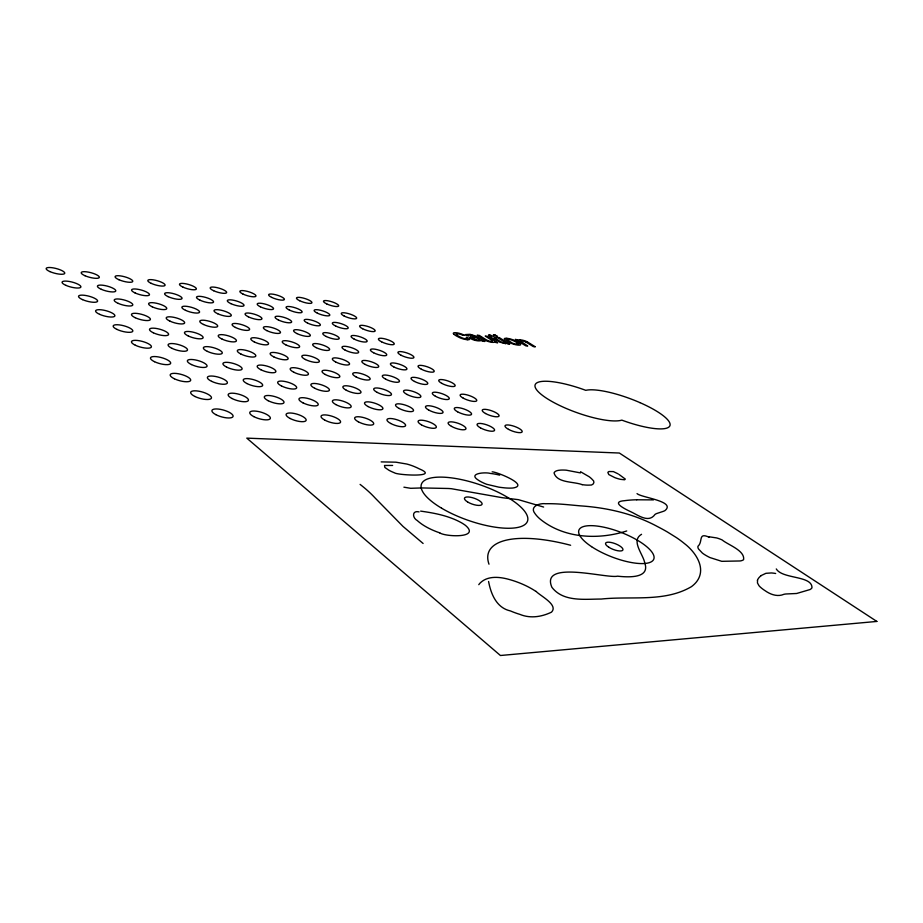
<?xml version="1.0" encoding="UTF-8"?>
<svg xmlns="http://www.w3.org/2000/svg" width="923" height="923" viewBox="0 0 923 923"><rect width="100%" height="100%" fill="white"/><g stroke="black" fill="none" stroke-linecap="round" stroke-linejoin="round"><path stroke-width="1.38" d="M520.295 340.933L527.702 345.998L525.672 345.79L515.357 339.376L518.622 340.102A5.619 1.281 19.2 0 1 519.28 339.802L520.157 339.791M517.953 343.944L516.442 342.352A14.145 3.254 19 0 0 515.726 341.902L513.05 340.529M757.529 580.417L757.471 582.955L758.971 585.667A18.218 5.642 23.1 0 0 760.517 587.27L761.833 588.378A22.152 6.853 23.1 0 0 765.063 590.674C770.509 594.539 777.478 597.1 783.95 594.297A38.535 11.999 23.7 0 1 785.877 593.985L796.63 593.489L809.944 589.578A42.412 12.726 22.9 0 0 810.682 589.128A44.223 13.268 22.8 0 0 811.963 587.824C812.378 575.387 782.427 579.24 776.278 568.949M488.579 581.49C490.84 593.42 496.216 607.807 510.35 610.899A35.755 13.66 20.4 0 0 519.903 614.383C530.356 618.71 541.605 616.899 551.481 612.168C558.727 604.9 540.428 596.016 536.021 591.343M472.264 338.037L474.064 337.899A29.409 6.819 18.5 0 0 476.314 337.922L477.549 338.268A9.195 2.158 18.7 0 1 478.795 339.145L478.829 339.203M761.198 575.548L765.928 573.31L771.305 572.952A26.375 8.019 23.2 0 1 775.678 573.495M641.554 534.302C630.547 540.659 643.077 554.065 644.704 562.73C650.646 579.009 627.202 577.21 617.522 576.171C606.792 578.848 539.886 559.442 551.885 587.293C563.307 602.211 584.697 599.039 601.242 599.05C631.009 595.854 664.318 602.534 691.327 586.728A183.169 59.868 19.9 0 0 696.957 581.248C706.614 567.98 695.342 551.873 684.416 543.555A68.187 21.76 21.3 0 0 676.513 537.671L667.491 532.04A84.178 27.113 21.2 0 0 657.361 526.502C633.778 513.776 607.276 507.685 580.682 505.885C568.983 504.858 557.261 503.416 545.493 503.739C539.828 502.954 529.202 506.427 535.005 513.592A42.066 13.603 20.5 0 0 540.324 519.257C564.218 538.547 598.392 540.07 626.729 530.967M470.661 336.918L469.484 337.426L470.845 338.672A4.696 1.108 18.7 0 0 474.018 340.045A4.753 1.119 18.7 0 0 475.264 340.379L477.306 340.772A10.095 2.365 18.7 0 0 480.998 340.368A6.265 1.465 18.8 0 0 482.683 341.222L484.933 341.464A6.496 1.523 18.9 0 1 483.144 340.61M636.72 499.793L653.519 499.885M419.077 511.873C411.716 510.131 412.327 517.999 417.311 520.572A37.024 13.003 18.9 0 0 419.757 522.626L420.507 523.203A31.082 10.949 18.8 0 0 439.683 532.836M381.176 461.892L395.898 462.181L406.801 464.038A19.429 6.369 18.2 0 1 413.862 466.38L416.1 467.338A25.682 8.457 18.2 0 1 419.342 468.896C440.756 477.722 397.455 475.137 394.606 472.876A19.683 6.449 18.1 0 1 388.791 470.165L384.845 467.43L384.499 465.469L392.621 465.446M492.605 342.387L493.101 342.398A5.953 1.385 18.9 0 0 494.14 342.121L497.624 342.814L487.332 336.307L485.233 336.076L490.724 339.549M708.426 536.678L716.675 537.936A11.584 3.461 22.1 0 1 722.132 539.943C727.97 544.87 745.092 550.477 743.603 559.661A26.894 8.122 22.2 0 1 741.1 560.769A25.925 7.834 22.2 0 1 740.015 560.965L721.751 561.322L709.937 557.561A19.129 5.861 22.2 0 1 705.414 555.115L704.595 554.619A17.099 5.238 22.2 0 1 702.322 553.015L698.538 548.989A23.144 7.072 22.3 0 1 697.973 546.254C703.291 541.709 697.603 531.879 709.418 537.348M420.634 511.123C434.641 513.061 448.913 515.795 461.408 522.741A26.259 9.288 18.9 0 1 465.561 525.464C480.906 538.582 444.921 536.828 439.694 532.813M582.194 484.644C573.46 481.391 557.054 483.133 554.042 472.968A32.755 9.784 20.4 0 1 554.804 471.872L555.069 471.641A28.232 8.422 20.3 0 1 558.496 470.338L560.584 470.107A39.135 11.722 20.4 0 1 566.295 470.188L580.405 472.899M492.132 471.849C496.262 471.63 530.356 485.302 512.934 488.002A39.239 12.264 19.2 0 1 504.396 487.84L501.224 487.482A62.695 19.348 19 0 1 498.697 487.125L486.848 484.333A13.51 4.292 19.3 0 1 484.079 483.237L481.402 481.956A17.722 5.607 19.3 0 1 478.229 480.087C467.419 473.268 485.579 471.93 490.298 473.43A31.209 9.922 19.5 0 1 496.851 474.48L499.724 475.149M543.624 507.05L518.414 499.666L504.812 498.005A41.373 13.153 19.2 0 1 501.835 497.624L451.428 488.717A56.949 19.36 19.3 0 0 448.266 488.486L421.673 487.932A52.692 18.114 18.9 0 0 419.077 488.025L410.689 488.302L403.905 487.182M637.032 493.597C641.15 497.624 676.247 501.166 665.045 510.546A69.04 20.214 20.6 0 1 663.372 511.33L656.391 513.638A48.631 14.583 21.9 0 0 654.961 514.492C648.523 523.56 637.678 514.78 630.409 511.573C625.482 509.231 609.895 501.731 624.698 500.67A166.567 51.561 22.8 0 1 636.697 499.77M580.532 471.734L589.209 476.764A24.783 7.349 20.2 0 1 592.151 479.349C595.877 481.864 593.166 485.81 589.416 485.106A27.194 8.03 20.1 0 1 582.182 484.644M464.165 335.164L462.792 335.349A4.373 1.027 18.6 0 0 457.808 333.618M482.925 340.483L477.064 336.814A13.557 3.184 18.7 0 0 475.91 336.122L470.026 334.311L465.457 334.564A7.269 1.708 18.7 0 0 466.288 335.545L468.607 335.914A6.715 1.569 18.7 0 1 468.146 335.43L468.123 335.372A2.919 0.681 18.7 0 1 468.238 335.014L469.449 334.991A10.199 2.4 18.7 0 1 470.176 335.061L471.918 335.372A3.427 0.796 18.7 0 1 473.003 335.672L475.103 336.699M619.033 474.457L625.309 479.083L624.583 479.787L620.498 479.337A14.307 4.084 20.6 0 1 614.845 477.641L608.822 474.584L607.865 472.53A14.883 4.257 20.7 0 1 609.018 471.526L613.391 471.595L618.145 473.868M475.172 336.733L474.849 337.022A37.912 8.745 18.5 0 1 472.299 336.941L471.653 336.93A15.16 3.577 18.8 0 0 470.661 336.907M423.103 543.474L402.947 526.364L374.992 497.866A154.118 56.141 15.7 0 0 360.097 484.402M472.23 338.118L474.734 339.549A3.242 0.761 18.7 0 0 476.187 339.895M520.272 340.922A4.719 1.073 19.2 0 1 521.922 340.749A3.254 0.738 19.2 0 1 525.464 341.775M525.418 341.787A9.299 2.123 19.1 0 1 527.01 342.698L533.332 346.598L535.34 346.817L528.406 342.537A12.564 2.861 19.1 0 0 527.068 341.764M527.045 341.764A5.503 1.246 19.2 0 0 525.256 340.956A5.907 1.338 19.2 0 0 520.364 339.906M516.799 344.21A5.353 1.223 19.1 0 1 516.245 344.152A4.58 1.05 19.1 0 1 513.153 343.379L512.9 343.287A4.511 1.038 19.1 0 1 512.15 342.998L506.981 339.526A4.58 1.05 19.1 0 1 508.181 339.214A5.423 1.246 19.1 0 1 508.735 339.272M517.965 343.956A4.511 1.038 19.1 0 1 516.811 344.21M508.665 339.26A4.58 1.05 19.1 0 1 512.911 340.495M490.69 339.549A10.891 2.538 18.8 0 1 492.34 340.691C492.397 342.491 488.002 340.795 486.663 340.033A18.472 4.28 19 0 1 485.671 339.433L479.349 335.43L477.226 335.199L483.848 339.41A14.41 3.346 18.9 0 0 485.325 340.287A5.653 1.315 18.9 0 0 487.286 341.187A5.965 1.396 18.9 0 0 492.397 342.283M479.106 339.387A5.492 1.292 18.7 0 1 476.13 339.837M465.123 338.683A4.407 1.038 18.6 0 0 467.119 338.603A4.096 0.969 18.6 0 0 466.946 338.13L466.207 337.449L469.276 338.441A7.084 1.673 18.6 0 1 467.28 339.722M465.146 338.706A4.384 1.038 18.6 0 1 462.238 337.956L458.512 336.145A16.637 3.911 18.7 0 1 457.75 335.66L456.054 334.011A4.557 1.073 18.6 0 1 457.231 333.653L457.416 333.664A5.63 1.327 18.6 0 1 457.935 333.722M464.2 335.164A6.484 1.523 18.6 0 0 457.566 332.938L456.816 332.845A10.315 2.434 18.6 0 0 456.089 332.753A8.503 2.008 18.6 0 0 453.828 332.834A6.623 1.558 18.6 0 0 453.585 333.814M453.516 333.791A12.749 3 18.6 0 0 456.493 336.018L459.885 337.76A6.992 1.65 18.6 0 0 461.362 338.337A7.096 1.673 18.6 0 0 464.973 339.364L466.346 339.595A10.072 2.377 18.6 0 0 467.269 339.71M488.994 564.207A105.13 37.785 21.2 0 1 570.633 545.262M757.402 580.359A97.861 29.871 24 0 1 761.279 575.594M478.783 584.674A85.643 32.824 21.1 0 1 480.698 582.482C487.817 576.01 498.351 576.748 507.062 578.906A38.547 14.699 20.2 0 1 535.859 591.378M489.513 334.691L488.475 335.107L491.001 336.71L489.467 336.537L498.27 341.291A22.152 5.088 19.1 0 0 499.631 342.121L505.758 343.668L501.327 342.098A9.288 2.146 19 0 1 500.451 341.568L494.428 337.783L496.516 338.014L489.513 334.691M876.85 621.433L500.428 655.503L246.776 438.125L619.356 453.031L876.85 621.433M506.842 338.326L506.577 338.303A7.788 1.788 19.1 0 0 504.408 338.637A6.634 1.523 19.1 0 0 504.454 339.168L510.557 343.056A6.865 1.581 19.1 0 0 512.38 343.771A7.165 1.638 19.1 0 0 515.934 344.775L517.249 345.006A10.176 2.331 19.1 0 0 518.091 345.098A7.672 1.765 19.1 0 0 520.537 344.129A6.449 1.477 19.1 0 0 520.284 343.933L515.046 340.656A7.234 1.661 19.1 0 0 512.553 339.664A7.303 1.673 19.1 0 0 508.711 338.591L506.842 338.326M509.588 344.083L507.512 343.864L497.209 337.391L499.285 337.61L509.588 344.083M495.397 335.176L493.332 334.945L497.382 336.422L495.397 335.176M639.939 402.624A47.015 11.503 20.3 0 0 585.793 390.337A47.996 12.011 19.9 0 0 536.021 383.483A47.996 12.011 19.9 0 0 566.249 408.474A47.996 12.011 19.9 0 0 621.825 420.127A47.015 11.503 20.3 0 0 669.175 426.795A47.015 11.503 20.3 0 0 639.939 402.624M591.562 546.658A40.139 13.095 21.2 0 0 653.403 559.892A40.139 13.095 21.2 0 0 604.15 527.264A40.139 13.095 21.2 0 0 591.562 546.658M608.834 547.27A9.288 3.046 21.2 0 0 622.898 549.993A9.288 3.046 21.2 0 0 611.061 542.47A9.288 3.046 21.2 0 0 608.834 547.27M441.586 508.181A56.165 18.737 19.2 0 0 527.345 521.564A56.165 18.737 19.2 0 0 454.474 478.31A56.165 18.737 19.2 0 0 441.586 508.181M467.615 501.974A9.311 3.104 19.2 0 0 482.002 504.408A9.311 3.104 19.2 0 0 470.211 497.197A9.311 3.104 19.2 0 0 467.615 501.974M215.878 414.658A10.972 3.53 15.7 0 0 233 416.631A10.972 3.53 15.7 0 0 218.682 409.097A10.972 3.53 15.7 0 0 215.878 414.658M253.79 416.619A10.707 3.404 16.2 0 0 270.301 418.546A10.707 3.404 16.2 0 0 256.109 411.15A10.707 3.404 16.2 0 0 253.79 416.619M290.203 418.511A10.453 3.288 16.7 0 0 306.136 420.38A10.453 3.288 16.7 0 0 292.06 413.123A10.453 3.288 16.7 0 0 290.203 418.511M324.631 420.023A10.222 3.173 17.2 0 0 340.495 422.365A10.222 3.173 17.2 0 0 327.284 415.108A10.222 3.173 17.2 0 0 324.631 420.023M358.297 421.776A10.003 3.057 17.6 0 0 373.653 424.061A10.003 3.057 17.6 0 0 360.524 416.942A10.003 3.057 17.6 0 0 358.297 421.776M390.694 423.461A9.807 2.954 18 0 0 405.578 425.688A9.807 2.954 18 0 0 392.54 418.696A9.807 2.954 18 0 0 390.694 423.461M421.384 424.799A9.611 2.85 18.4 0 0 436.256 427.453A9.611 2.85 18.4 0 0 424.003 420.484A9.611 2.85 18.4 0 0 421.384 424.799M451.474 426.368A9.438 2.746 18.7 0 0 465.919 428.964A9.438 2.746 18.7 0 0 453.724 422.123A9.438 2.746 18.7 0 0 451.474 426.368M480.491 427.88A9.265 2.654 19 0 0 494.543 430.43A9.265 2.654 19 0 0 482.417 423.692A9.265 2.654 19 0 0 480.491 427.88M508.492 429.345A9.103 2.561 19.3 0 0 522.176 431.837A9.103 2.561 19.3 0 0 510.119 425.215A9.103 2.561 19.3 0 0 508.492 429.345M195.007 396.509A10.788 3.392 15.5 0 0 211.459 398.055A10.788 3.392 15.5 0 0 196.737 390.902A10.788 3.392 15.5 0 0 195.007 396.509M232.031 398.505A10.534 3.265 16 0 0 248.379 400.524A10.534 3.265 16 0 0 234.557 393.348A10.534 3.265 16 0 0 232.031 398.505M268.189 400.709A10.291 3.161 16.4 0 0 283.972 402.67A10.291 3.161 16.4 0 0 270.254 395.632A10.291 3.161 16.4 0 0 268.189 400.709M302.952 402.832A10.061 3.046 16.9 0 0 318.204 404.747A10.061 3.046 16.9 0 0 304.613 397.825A10.061 3.046 16.9 0 0 302.952 402.832M335.88 404.586A9.841 2.942 17.3 0 0 351.098 406.939A9.841 2.942 17.3 0 0 338.314 400.028A9.841 2.942 17.3 0 0 335.88 404.586M368.115 406.558A9.645 2.838 17.7 0 0 382.872 408.854A9.645 2.838 17.7 0 0 370.169 402.059A9.645 2.838 17.7 0 0 368.115 406.558M399.186 408.462A9.461 2.746 18.1 0 0 413.504 410.7A9.461 2.746 18.1 0 0 400.882 404.02A9.461 2.746 18.1 0 0 399.186 408.462M428.653 410.02A9.276 2.654 18.4 0 0 442.971 412.662A9.276 2.654 18.4 0 0 431.11 406.016A9.276 2.654 18.4 0 0 428.653 410.02M457.577 411.796A9.115 2.561 18.8 0 0 471.515 414.381A9.115 2.561 18.8 0 0 459.712 407.839A9.115 2.561 18.8 0 0 457.577 411.796M485.521 413.504A8.953 2.481 19.1 0 0 499.078 416.042A8.953 2.481 19.1 0 0 487.332 409.604A8.953 2.481 19.1 0 0 485.521 413.504M174.366 378.765A10.614 3.254 15.3 0 0 190.657 380.414A10.614 3.254 15.3 0 0 176.293 373.457A10.614 3.254 15.3 0 0 174.366 378.765M211.667 381.361A10.361 3.138 15.7 0 0 227.37 382.964A10.361 3.138 15.7 0 0 213.144 376.123A10.361 3.138 15.7 0 0 211.667 381.361M246.983 383.564A10.13 3.034 16.2 0 0 262.617 385.606A10.13 3.034 16.2 0 0 249.256 378.765A10.13 3.034 16.2 0 0 246.983 383.564M281.515 385.976A9.899 2.931 16.6 0 0 296.641 387.96A9.899 2.931 16.6 0 0 283.384 381.234A9.899 2.931 16.6 0 0 281.515 385.976M314.778 388.295A9.692 2.838 17.1 0 0 329.419 390.233A9.692 2.838 17.1 0 0 316.266 383.61A9.692 2.838 17.1 0 0 314.778 388.295M346.321 390.256A9.495 2.734 17.4 0 0 360.939 392.598A9.495 2.734 17.4 0 0 348.571 385.999A9.495 2.734 17.4 0 0 346.321 390.256M377.242 392.413A9.311 2.642 17.8 0 0 391.444 394.698A9.311 2.642 17.8 0 0 379.145 388.202A9.311 2.642 17.8 0 0 377.242 392.413M407.089 394.49A9.138 2.561 18.2 0 0 420.876 396.728A9.138 2.561 18.2 0 0 408.658 390.337A9.138 2.561 18.2 0 0 407.089 394.49M435.425 396.244A8.965 2.481 18.5 0 0 449.236 398.851A8.965 2.481 18.5 0 0 437.744 392.506A8.965 2.481 18.5 0 0 435.425 396.244M463.288 398.182A8.815 2.4 18.8 0 0 476.73 400.744A8.815 2.4 18.8 0 0 465.296 394.49A8.815 2.4 18.8 0 0 463.288 398.182M154.499 361.689A10.453 3.115 15.1 0 0 170.628 363.443A10.453 3.115 15.1 0 0 156.61 356.67A10.453 3.115 15.1 0 0 154.499 361.689M191.488 364.562A10.199 3.011 15.6 0 0 207.052 366.258A10.199 3.011 15.6 0 0 193.161 359.601A10.199 3.011 15.6 0 0 191.488 364.562M226.55 367.054A9.968 2.919 16 0 0 242.034 369.165A9.968 2.919 16 0 0 228.996 362.508A9.968 2.919 16 0 0 226.55 367.054M260.84 369.719A9.749 2.827 16.4 0 0 275.839 371.773A9.749 2.827 16.4 0 0 262.893 365.231A9.749 2.827 16.4 0 0 260.84 369.719M293.895 372.281A9.542 2.734 16.8 0 0 308.42 374.288A9.542 2.734 16.8 0 0 295.579 367.85A9.542 2.734 16.8 0 0 293.895 372.281M325.277 374.496A9.345 2.642 17.2 0 0 339.768 376.896A9.345 2.642 17.2 0 0 327.7 370.481A9.345 2.642 17.2 0 0 325.277 374.496M356.047 376.896A9.172 2.561 17.6 0 0 370.123 379.238A9.172 2.561 17.6 0 0 358.124 372.915A9.172 2.561 17.6 0 0 356.047 376.896M385.756 379.215A8.999 2.469 17.9 0 0 399.44 381.499A8.999 2.469 17.9 0 0 387.522 375.28A8.999 2.469 17.9 0 0 385.756 379.215M414.473 381.441A8.826 2.4 18.2 0 0 427.776 383.68A8.826 2.4 18.2 0 0 415.927 377.553A8.826 2.4 18.2 0 0 414.473 381.441M441.771 383.357A8.676 2.319 18.5 0 0 455.097 385.941A8.676 2.319 18.5 0 0 443.951 379.861A8.676 2.319 18.5 0 0 441.771 383.357M135.369 345.248A10.303 2.988 14.9 0 0 151.349 347.083A10.303 2.988 14.9 0 0 137.642 340.495A10.303 2.988 14.9 0 0 135.369 345.248M172.047 348.375A10.049 2.896 15.4 0 0 187.473 350.152A10.049 2.896 15.4 0 0 173.893 343.679A10.049 2.896 15.4 0 0 172.047 348.375M207.375 351.386A9.818 2.804 15.8 0 0 222.27 353.117A9.818 2.804 15.8 0 0 208.829 346.748A9.818 2.804 15.8 0 0 207.375 351.386M240.891 354.028A9.611 2.711 16.2 0 0 255.752 356.151A9.611 2.711 16.2 0 0 243.118 349.782A9.611 2.711 16.2 0 0 240.891 354.028M273.739 356.832A9.403 2.631 16.6 0 0 288.126 358.897A9.403 2.631 16.6 0 0 275.596 352.632A9.403 2.631 16.6 0 0 273.739 356.832M305.432 359.532A9.207 2.55 17 0 0 319.381 361.551A9.207 2.55 17 0 0 306.944 355.39A9.207 2.55 17 0 0 305.432 359.532M335.545 361.897A9.034 2.469 17.4 0 0 349.505 364.273A9.034 2.469 17.4 0 0 337.795 358.136A9.034 2.469 17.4 0 0 335.545 361.897M365.127 364.423A8.861 2.388 17.7 0 0 378.695 366.754A8.861 2.388 17.7 0 0 367.054 360.697A8.861 2.388 17.7 0 0 365.127 364.423M393.717 366.869A8.699 2.319 18 0 0 406.916 369.154A8.699 2.319 18 0 0 395.356 363.189A8.699 2.319 18 0 0 393.717 366.869M421.384 369.235A8.549 2.25 18.3 0 0 434.225 371.461A8.549 2.25 18.3 0 0 422.734 365.589A8.549 2.25 18.3 0 0 421.384 369.235M116.933 329.396A10.153 2.873 14.8 0 0 132.75 331.311A10.153 2.873 14.8 0 0 119.355 324.896A10.153 2.873 14.8 0 0 116.933 329.396M153.299 332.765A9.911 2.792 15.3 0 0 168.574 334.622A9.911 2.792 15.3 0 0 155.306 328.311A9.911 2.792 15.3 0 0 153.299 332.765M188.35 336.007A9.68 2.7 15.7 0 0 203.118 337.806A9.68 2.7 15.7 0 0 189.976 331.599A9.68 2.7 15.7 0 0 188.35 336.007M222.155 339.133A9.472 2.619 16.1 0 0 236.426 340.887A9.472 2.619 16.1 0 0 223.412 334.772A9.472 2.619 16.1 0 0 222.155 339.133M254.252 341.902A9.265 2.538 16.4 0 0 268.524 344.025A9.265 2.538 16.4 0 0 256.271 337.922A9.265 2.538 16.4 0 0 254.252 341.902M285.761 344.81A9.08 2.457 16.8 0 0 299.606 346.886A9.08 2.457 16.8 0 0 287.445 340.875A9.08 2.457 16.8 0 0 285.761 344.81M316.208 347.636A8.907 2.388 17.1 0 0 329.626 349.655A8.907 2.388 17.1 0 0 317.558 343.737A8.907 2.388 17.1 0 0 316.208 347.636M345.156 350.117A8.734 2.308 17.5 0 0 358.609 352.482A8.734 2.308 17.5 0 0 347.244 346.587A8.734 2.308 17.5 0 0 345.156 350.117M373.619 352.759A8.572 2.238 17.8 0 0 386.714 355.078A8.572 2.238 17.8 0 0 375.419 349.263A8.572 2.238 17.8 0 0 373.619 352.759M401.182 355.309A8.422 2.169 18.1 0 0 413.919 357.582A8.422 2.169 18.1 0 0 402.693 351.848A8.422 2.169 18.1 0 0 401.182 355.309M99.696 314.362A10.003 2.769 14.7 0 0 114.89 315.92A10.003 2.769 14.7 0 0 101.08 309.782A10.003 2.769 14.7 0 0 99.696 314.362M135.196 317.697A9.772 2.677 15.1 0 0 150.345 319.623A9.772 2.677 15.1 0 0 137.365 313.474A9.772 2.677 15.1 0 0 135.196 317.697M169.97 321.146A9.542 2.596 15.5 0 0 184.612 323.027A9.542 2.596 15.5 0 0 171.759 316.97A9.542 2.596 15.5 0 0 169.97 321.146M203.522 324.481A9.334 2.527 15.9 0 0 217.69 326.304A9.334 2.527 15.9 0 0 204.952 320.35A9.334 2.527 15.9 0 0 203.522 324.481M235.423 327.457A9.138 2.446 16.3 0 0 249.568 329.638A9.138 2.446 16.3 0 0 237.592 323.685A9.138 2.446 16.3 0 0 235.423 327.457M266.735 330.572A8.953 2.377 16.6 0 0 280.454 332.695A8.953 2.377 16.6 0 0 268.57 326.834A8.953 2.377 16.6 0 0 266.735 330.572M296.998 333.584A8.78 2.308 17 0 0 310.324 335.649A8.78 2.308 17 0 0 298.521 329.88A8.78 2.308 17 0 0 296.998 333.584M326.281 336.503A8.619 2.238 17.3 0 0 339.226 338.522A8.619 2.238 17.3 0 0 327.503 332.822A8.619 2.238 17.3 0 0 326.281 336.503M354.155 339.087A8.457 2.169 17.6 0 0 367.135 341.429A8.457 2.169 17.6 0 0 356.093 335.764A8.457 2.169 17.6 0 0 354.155 339.087M381.591 341.822A8.307 2.1 17.9 0 0 394.236 344.117A8.307 2.1 17.9 0 0 383.264 338.522A8.307 2.1 17.9 0 0 381.591 341.822M82.528 299.617A9.865 2.665 14.6 0 0 97.596 301.256A9.865 2.665 14.6 0 0 84.062 295.256A9.865 2.665 14.6 0 0 82.528 299.617M118.259 303.39A9.634 2.584 15 0 0 132.797 304.971A9.634 2.584 15 0 0 119.425 299.075A9.634 2.584 15 0 0 118.259 303.39M152.214 306.805A9.415 2.504 15.4 0 0 166.728 308.744A9.415 2.504 15.4 0 0 154.141 302.836A9.415 2.504 15.4 0 0 152.214 306.805M185.523 310.324A9.207 2.434 15.8 0 0 199.564 312.205A9.207 2.434 15.8 0 0 187.092 306.39A9.207 2.434 15.8 0 0 185.523 310.324M217.701 313.728A9.011 2.365 16.1 0 0 231.304 315.562A9.011 2.365 16.1 0 0 218.947 309.828A9.011 2.365 16.1 0 0 217.701 313.728M248.31 316.785A8.826 2.296 16.5 0 0 261.924 318.954A8.826 2.296 16.5 0 0 250.295 313.243A8.826 2.296 16.5 0 0 248.31 316.785M278.4 319.981A8.665 2.227 16.8 0 0 291.622 322.092A8.665 2.227 16.8 0 0 280.073 316.462A8.665 2.227 16.8 0 0 278.4 319.981M307.532 323.062A8.492 2.158 17.1 0 0 320.373 325.127A8.492 2.158 17.1 0 0 308.905 319.577A8.492 2.158 17.1 0 0 307.532 323.062M335.73 326.05A8.342 2.1 17.4 0 0 348.225 328.069A8.342 2.1 17.4 0 0 336.837 322.589A8.342 2.1 17.4 0 0 335.73 326.05M362.601 328.726A8.192 2.042 17.7 0 0 375.153 331.057A8.192 2.042 17.7 0 0 364.412 325.6A8.192 2.042 17.7 0 0 362.601 328.726M65.948 285.369A9.726 2.561 14.5 0 0 80.878 287.088A9.726 2.561 14.5 0 0 67.621 281.227A9.726 2.561 14.5 0 0 65.948 285.369M101.368 289.337A9.507 2.492 14.9 0 0 115.779 290.987A9.507 2.492 14.9 0 0 102.684 285.219A9.507 2.492 14.9 0 0 101.368 289.337M135.058 292.926A9.288 2.411 15.3 0 0 149.434 294.922A9.288 2.411 15.3 0 0 137.123 289.164A9.288 2.411 15.3 0 0 135.058 292.926M168.101 296.629A9.08 2.354 15.6 0 0 182.027 298.567A9.08 2.354 15.6 0 0 169.82 292.891A9.08 2.354 15.6 0 0 168.101 296.629M200.049 300.206A8.895 2.284 16 0 0 213.548 302.098A8.895 2.284 16 0 0 201.445 296.502A8.895 2.284 16 0 0 200.049 300.206M230.958 303.667A8.711 2.215 16.3 0 0 244.041 305.501A8.711 2.215 16.3 0 0 232.042 299.987A8.711 2.215 16.3 0 0 230.958 303.667M260.378 306.794A8.549 2.158 16.6 0 0 273.508 308.951A8.549 2.158 16.6 0 0 262.201 303.448A8.549 2.158 16.6 0 0 260.378 306.794M289.349 310.047A8.388 2.088 16.9 0 0 302.109 312.147A8.388 2.088 16.9 0 0 290.872 306.724A8.388 2.088 16.9 0 0 289.349 310.047M317.408 313.185A8.238 2.031 17.2 0 0 329.811 315.251A8.238 2.031 17.2 0 0 318.666 309.897A8.238 2.031 17.2 0 0 317.408 313.185M344.164 316.024A8.088 1.973 17.5 0 0 356.624 318.377A8.088 1.973 17.5 0 0 346.113 313.059A8.088 1.973 17.5 0 0 344.164 316.024M49.934 271.604A9.599 2.469 14.5 0 0 64.725 273.393A9.599 2.469 14.5 0 0 51.734 267.658A9.599 2.469 14.5 0 0 49.934 271.604M85.043 275.746A9.38 2.4 14.8 0 0 99.326 277.465A9.38 2.4 14.8 0 0 86.485 271.824A9.38 2.4 14.8 0 0 85.043 275.746M118.963 279.738A9.161 2.331 15.2 0 0 132.774 281.411A9.161 2.331 15.2 0 0 120.059 275.85A9.161 2.331 15.2 0 0 118.963 279.738M151.245 283.373A8.965 2.261 15.5 0 0 165.055 285.369A8.965 2.261 15.5 0 0 153.091 279.819A8.965 2.261 15.5 0 0 151.245 283.373M182.962 287.111A8.78 2.204 15.9 0 0 196.357 289.049A8.78 2.204 15.9 0 0 184.496 283.58A8.78 2.204 15.9 0 0 182.962 287.111M213.663 290.733A8.607 2.146 16.2 0 0 226.654 292.626A8.607 2.146 16.2 0 0 214.897 287.226A8.607 2.146 16.2 0 0 213.663 290.733M242.922 294.022A8.434 2.088 16.5 0 0 255.936 296.214A8.434 2.088 16.5 0 0 244.86 290.837A8.434 2.088 16.5 0 0 242.922 294.022M271.72 297.414A8.272 2.031 16.8 0 0 284.376 299.56A8.272 2.031 16.8 0 0 273.381 294.252A8.272 2.031 16.8 0 0 271.72 297.414M299.629 300.713A8.122 1.973 17.1 0 0 311.951 302.802A8.122 1.973 17.1 0 0 301.025 297.575A8.122 1.973 17.1 0 0 299.629 300.713M326.707 303.898A7.984 1.915 17.4 0 0 338.695 305.951A7.984 1.915 17.4 0 0 327.85 300.783A7.984 1.915 17.4 0 0 326.707 303.898"/></g></svg>
